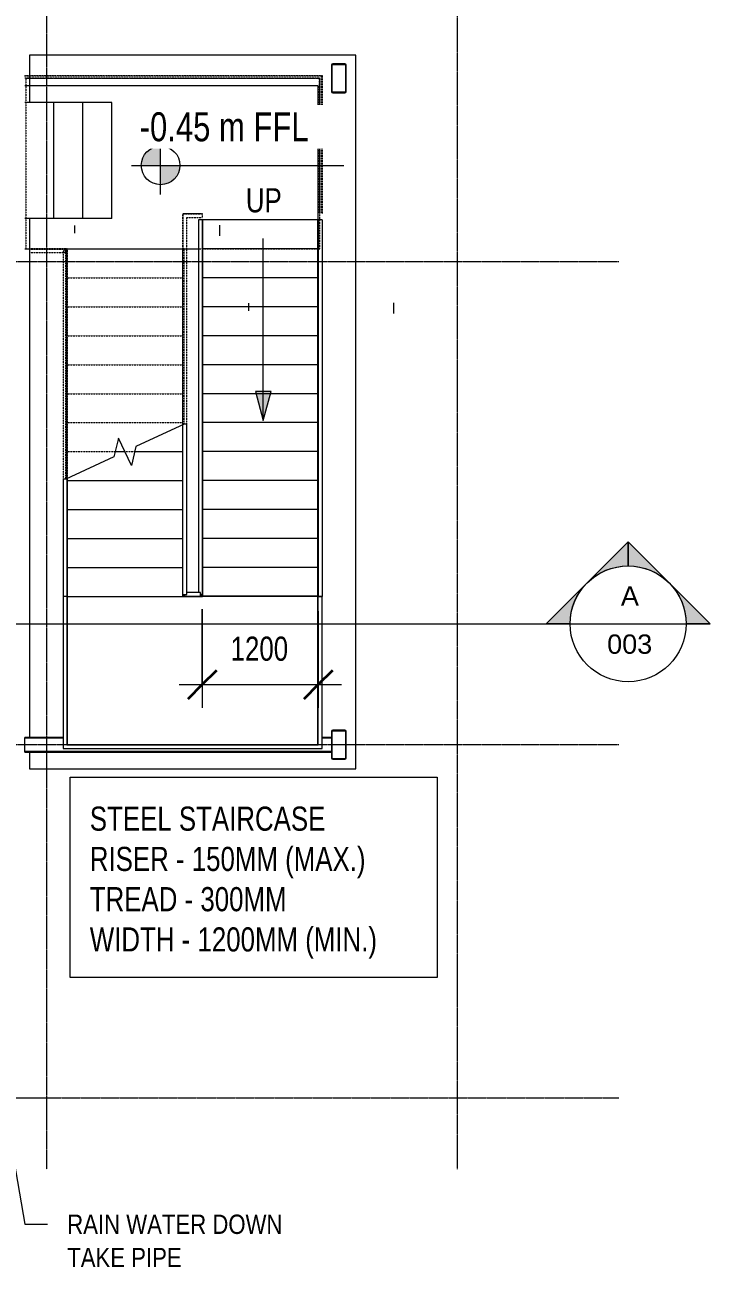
# Model space of a CAD drawing. Header units: millimetres. Extents: x -29259 to 87313, y -139821 to 46728.
# Drawn here: x 14301 to 21391, y -5408 to 7453 of the extents above; entities that cross this region are included whole.
import ezdxf

# ---------------------------------------------------------------- set-up
doc = ezdxf.new("R2010")
doc.units = ezdxf.units.MM
for name, pattern in [('Grid Line', [22.225, 12.7, -3.175, 3.175, -3.175]), ('Hidden', [7.14375, 4.7625, -2.38125]), ('Overhead', [3.96875, 2.38125, -1.5875]), ('Overhead_2_', [3.96875, 2.38125, -1.5875])]:
    doc.linetypes.add(name, pattern=pattern)
for name, color, linetype, lineweight in [('A-ANNO-DIMS', 211, 'Continuous', 9), ('A-ANNO-DIMS-100', 211, 'Continuous', 9), ('A-DETL-THIN', 151, 'Continuous', 9), ('A-FLOR', 192, 'Continuous', 9), ('A-FLOR-HRAL', 11, 'Continuous', 9), ('A-FLOR-HRAL-MBND', 5, 'Overhead_2_', 9), ('G-ANNO-DIMS', 111, 'Continuous', 9), ('G-ANNO-SYMB', 111, 'Continuous', 9), ('G-ANNO-TEXT', 231, 'Continuous', 9), ('S-BEAM', 12, 'Continuous', 9), ('S-COLS', 52, 'Continuous', 18), ('S-GRID', 8, 'Continuous', 9), ('S-STRS', 31, 'Continuous', 9), ('S-STRS-MBND', 31, 'Overhead_2_', 9)]:
    doc.layers.add(name, color=color, linetype=linetype, lineweight=lineweight)
doc.styles.add('Arial Narrow', font='ARIALN.TTF', dxfattribs={"height": 200})
doc.styles.add('Arial_2', font='arial.ttf', dxfattribs={"height": 200})
doc.styles.add('Century Gothic_1', font='GOTHIC.TTF', dxfattribs={"width": 0.8, "height": 250})
doc.styles.add('Century Gothic_2', font='GOTHIC.TTF', dxfattribs={"width": 0.8, "height": 300})
doc.dimstyles.new('Diagonal_-_2_5mm_Century_Gothic', dxfattribs={"dimscale": 304.8, "dimtxt": 261.042067, "dimasz": 0.984252, "dimexe": 0.787402, "dimexo": 0.492126, "dimgap": 0.574147, "dimtad": 1, "dimdec": 0, "dimzin": 0, "dimdsep": 46, "dimtxsty": 'Century Gothic_1', "dimblk1": 'OBLIQUE', "dimblk2": 'OBLIQUE', "dimsah": 1, "dimcen": 0.09, "dimdle": 0.787402, "dimazin": 0, "dimtfac": 1, "dimtdec": 4, "dimtix": 1, "dimtmove": 0, "dimatfit": 3, "dimfxl": 1, "dimtvp": 1, "dimtfill": 1, "dimtolj": 1, "dimtzin": 0, "dimarcsym": 2})

# ---------------------------------------------------------------- blocks, each defined once
blk = doc.blocks.new('Roaster Building_ST_RVT2022_detached_rvt-1-GROUND FLOOR PLAN')
at = {"layer": 'A-FLOR', "color": 250}
for p, q in [((17724, 7139), (14349, 7139)), ((14349, 7139), (14349, 6649)), ((17724, -250), (17724, 7139)), ((14349, 5449), (14349, 75)), ((14349, -75), (14349, -250)), ((14349, -250), (17724, -250))]:
    blk.add_line(p, q, dxfattribs=at)
at = {"layer": 'S-STRS', "color": 250}
for p, q in [((14600, 6649), (14300, 6649)), ((14900, 6649), (14600, 6649)), ((14600, 5449), (14600, 6649)), ((15200, 6649), (14900, 6649)), ((14900, 5449), (14900, 6649)), ((15200, 5449), (15200, 6649)), ((14600, 5449), (14300, 5449)), ((14900, 5449), (14600, 5449)), ((15200, 5449), (14900, 5449))]:
    blk.add_line(p, q, dxfattribs=at)
at = {"layer": 'S-STRS', "color": 250, "linetype": 'Overhead'}
for p, q in [((14600, 5449), (14600, 6649)), ((14900, 5449), (14900, 6649)), ((15200, 5449), (15200, 6649))]:
    blk.add_line(p, q, dxfattribs=at)
blk = doc.blocks.new('RHS-Rectangular Hollow Section-Column - 804093-GROUND FLOOR PLAN')
at = {"layer": 'S-COLS', "lineweight": 9}
h = blk.add_hatch(color=55, dxfattribs=at)
h.paths.add_polyline_path([(17486, 6749), (17615, 6750), (17620, 6753), (17623, 6758), (17624, 6761), (17623, 7042), (17620, 7046), (17615, 7049), (17612, 7049), (17482, 7049), (17477, 7046), (17474, 7040), (17474, 7037), (17474, 6758), (17477, 6753), (17482, 6750)])
h.paths.add_polyline_path([(17545, 6755), (17483, 6756), (17480, 6758), (17480, 6761), (17480, 7040), (17483, 7042), (17486, 7043), (17615, 7042), (17617, 7040), (17618, 7037), (17617, 6758), (17615, 6756), (17612, 6755)])
at = {"layer": 'S-COLS', "color": 250, "lineweight": 9}
for p, q in [((17474, 7037), (17474, 6761)), ((17480, 6761), (17480, 7037)), ((17612, 7049), (17486, 7049)), ((17486, 7043), (17612, 7043)), ((17618, 7037), (17618, 6761)), ((17624, 6761), (17624, 7037)), ((17612, 6755), (17486, 6755)), ((17486, 6749), (17612, 6749))]:
    blk.add_line(p, q, dxfattribs=at)
for centre, radius, start, end in [((17486, 7037), 12, 90, 180), ((17486, 7037), 6, 90, 180), ((17612, 7037), 12, 360, 90), ((17612, 7037), 6, 360, 90), ((17486, 6761), 12, 180, 270), ((17486, 6761), 6, 180, 270), ((17612, 6761), 12, 270, 360), ((17612, 6761), 6, 270, 360)]:
    blk.add_arc(centre, radius, start, end, dxfattribs=at)
blk = doc.blocks.new('RHS-Rectangular Hollow Section-Column - 804097-GROUND FLOOR PLAN')
at = {"layer": 'S-COLS', "lineweight": 9}
h = blk.add_hatch(color=55, dxfattribs=at)
h.paths.add_polyline_path([(17545, -150), (17615, -150), (17620, -146), (17623, -141), (17624, -138), (17623, 141), (17620, 146), (17615, 150), (17612, 150), (17482, 150), (17477, 146), (17474, 141), (17474, 138), (17474, -141), (17477, -146), (17482, -150), (17486, -150)])
h.paths.add_polyline_path([(17486, -144), (17483, -143), (17480, -141), (17480, -138), (17480, 141), (17483, 143), (17486, 144), (17615, 143), (17617, 141), (17618, 138), (17617, -141), (17615, -143), (17612, -144), (17545, -144)])
at = {"layer": 'S-COLS', "color": 250, "lineweight": 9}
for p, q in [((17474, 138), (17474, -138)), ((17480, -138), (17480, 138)), ((17612, 150), (17486, 150)), ((17486, 144), (17612, 144)), ((17618, 138), (17618, -138)), ((17624, -138), (17624, 138)), ((17612, -144), (17486, -144)), ((17486, -150), (17612, -150))]:
    blk.add_line(p, q, dxfattribs=at)
for centre, radius, start, end in [((17486, 138), 12, 90, 180), ((17486, 138), 6, 90, 180), ((17612, 138), 12, 360, 90), ((17612, 138), 6, 360, 90), ((17486, -138), 12, 180, 270), ((17486, -138), 6, 180, 270), ((17612, -138), 12, 270, 360), ((17612, -138), 6, 270, 360)]:
    blk.add_arc(centre, radius, start, end, dxfattribs=at)
blk = doc.blocks.new('RHS-Rectangular Hollow Section - 250x150x6RHS-1527155-GROUND FLOOR PLAN')
at = {"layer": 'S-BEAM', "color": 250}
for p, q in [((-1340, 75), (-1736.6, 75)), ((-1736.6, 63), (-1736.6, 75)), ((-1736.6, -63), (-1736.6, 63)), ((1437, 75), (1340, 75)), ((-1736.6, -75), (-1736.6, -63)), ((-1736.6, -75), (1437, -75))]:
    blk.add_line(p, q, dxfattribs=at)
at = {"layer": 'S-BEAM', "color": 250, "linetype": 'Hidden'}
for p, q in [((-1340, 69), (-1736.6, 69)), ((1437, 69), (1340, 69)), ((1437, -69), (-1736.6, -69))]:
    blk.add_line(p, q, dxfattribs=at)
blk = doc.blocks.new('SFC - ISMC100-1532369-GROUND FLOOR PLAN')
at = {"layer": 'S-BEAM', "color": 250}
blk.add_line((-512, 35), (683, 35), dxfattribs=at)
blk = doc.blocks.new('Railing - Railing-1515944-GROUND FLOOR PLAN')
at = {"layer": 'A-FLOR-HRAL', "color": 250}
for p, q in [((16137, 5435), (16139, 5435)), ((16139, 5435), (16139, 1532)), ((15939, 3316), (15934, 3313)), ((15939, 3316), (15934, 3313)), ((15934, 1532), (15934, 3313)), ((15939, 1537), (15939, 1555)), ((16134, 1555), (16134, 1537)), ((16139, 1532), (15934, 1532)), ((15957, 1537), (15939, 1537)), ((16134, 1537), (16117, 1537))]:
    blk.add_line(p, q, dxfattribs=at)
at = {"layer": 'A-FLOR-HRAL-MBND', "color": 250, "linetype": 'Overhead'}
for p, q in [((15934, 5502), (16137, 5502)), ((15934, 5135), (15934, 5502)), ((15934, 5502), (16137, 5502)), ((15934, 5135), (15934, 5502)), ((15939, 5497), (16137, 5497)), ((15939, 5135), (15939, 5497)), ((15939, 5497), (16137, 5497)), ((15939, 5135), (15939, 5497)), ((16137, 5502), (16137, 5497)), ((16137, 5502), (16137, 5497)), ((15934, 3313), (15934, 5135)), ((15934, 3313), (15934, 5135)), ((15939, 3316), (15939, 5135)), ((15939, 3316), (15939, 5135))]:
    blk.add_line(p, q, dxfattribs=at)
blk = doc.blocks.new('Top Rail Type - Top Rail_Internal_-1515961-GROUND FLOOR PLAN')
at = {"layer": 'A-FLOR-HRAL', "color": 250, "linetype": 'Overhead'}
for p, q in [((15937, 5500), (16137, 5500)), ((15937, 5135), (15937, 5500)), ((15977, 5460), (16137, 5460)), ((15977, 5135), (15977, 5460)), ((16137, 5500), (16137, 5460)), ((15937, 3314), (15937, 5135)), ((15977, 3320), (15977, 5135))]:
    blk.add_line(p, q, dxfattribs=at)
at = {"layer": 'A-FLOR-HRAL', "color": 250}
for p, q in [((16137, 5435), (16097, 5435)), ((16097, 5435), (16097, 1575)), ((16137, 5435), (16137, 1555)), ((15949, 3320), (15937, 3314)), ((15937, 1555), (15937, 3314)), ((15977, 3320), (15949, 3320)), ((15977, 1555), (15977, 3320)), ((15937, 1555), (15977, 1555)), ((15957, 1535), (15957, 1555)), ((16117, 1575), (15977, 1575)), ((16117, 1535), (16117, 1575)), ((16137, 1555), (16117, 1555)), ((16117, 1535), (15957, 1535))]:
    blk.add_line(p, q, dxfattribs=at)
blk = doc.blocks.new('Railing - Railing-1517779-GROUND FLOOR PLAN')
at = {"layer": 'A-FLOR-HRAL', "color": 250}
for p, q in [((14739, 2756), (14737, 2755)), ((14739, 2756), (14737, 2755)), ((14739, 2756), (14739, 1535)), ((14739, 1535), (14737, 1535))]:
    blk.add_line(p, q, dxfattribs=at)
at = {"layer": 'A-FLOR-HRAL-MBND', "color": 250, "linetype": 'Overhead'}
for p, q in [((14350, 5137), (14739, 5137)), ((14350, 5132), (14350, 5137)), ((14350, 5137), (14739, 5137)), ((14350, 5132), (14350, 5137)), ((14350, 5132), (14734, 5132)), ((14350, 5132), (14734, 5132)), ((14734, 5132), (14734, 2754)), ((14734, 5132), (14734, 2754)), ((14739, 5137), (14739, 2756)), ((14739, 5137), (14739, 2756))]:
    blk.add_line(p, q, dxfattribs=at)
blk = doc.blocks.new('Top Rail Type - Top Rail_Internal_-1517796-GROUND FLOOR PLAN')
at = {"layer": 'A-FLOR-HRAL', "color": 250, "linetype": 'Overhead'}
for p, q in [((14350, 5135), (14350, 5095)), ((14350, 5135), (14717, 5135)), ((14350, 5095), (14717, 5095)), ((14737, 5115), (14697, 5115)), ((14697, 5115), (14697, 2749)), ((14717, 5135), (14717, 5095)), ((14737, 5115), (14737, 2755))]:
    blk.add_line(p, q, dxfattribs=at)
at = {"layer": 'A-FLOR-HRAL', "color": 250}
for p, q in [((14725, 2749), (14697, 2749)), ((14697, 2749), (14697, 1535)), ((14737, 2755), (14725, 2749)), ((14737, 2755), (14737, 1535)), ((14737, 1535), (14697, 1535))]:
    blk.add_line(p, q, dxfattribs=at)
blk = doc.blocks.new('Railing - Railing-1518367-GROUND FLOOR PLAN')
at = {"layer": 'A-FLOR-HRAL-MBND', "color": 250, "linetype": 'Overhead'}
for p, q in [((14300, 6922), (14300, 6927)), ((17380, 6927), (14300, 6927)), ((17375, 6922), (14300, 6922)), ((14300, 6897), (14300, 6902)), ((17355, 6902), (14300, 6902)), ((14300, 6897), (14300, 6902)), ((17355, 6902), (14300, 6902)), ((17350, 6897), (14300, 6897)), ((17350, 6897), (14300, 6897)), ((17350, 5499), (17350, 6897)), ((17350, 5499), (17350, 6897)), ((17355, 5499), (17355, 6902)), ((17355, 5499), (17355, 6902)), ((17375, 5499), (17375, 6922)), ((17380, 5499), (17380, 6927)), ((17355, 5499), (17350, 5499)), ((17355, 5499), (17350, 5499)), ((17380, 5499), (17375, 5499))]:
    blk.add_line(p, q, dxfattribs=at)
blk = doc.blocks.new('Railing - Railing-1535804-GROUND FLOOR PLAN')
at = {"layer": 'A-FLOR-HRAL', "color": 250}
for p, q in [((17334, 5435), (17337, 5435)), ((17334, 1535), (17334, 5435)), ((17337, 1535), (17334, 1535))]:
    blk.add_line(p, q, dxfattribs=at)
blk = doc.blocks.new('Top Rail Type - Top Rail_Internal_-1535808-GROUND FLOOR PLAN')
at = {"layer": 'A-FLOR-HRAL', "color": 250}
for p, q in [((17377, 5435), (17337, 5435)), ((17337, 5435), (17337, 1535)), ((17377, 5435), (17377, 1535)), ((17377, 1535), (17337, 1535))]:
    blk.add_line(p, q, dxfattribs=at)
blk = doc.blocks.new('Railing - Railing-1535953-GROUND FLOOR PLAN')
at = {"layer": 'A-FLOR-HRAL', "color": 250}
for p, q in [((14737, 1535), (14739, 1535)), ((14739, 1535), (14739, 2)), ((17334, 1535), (17337, 1535)), ((17334, 2), (17334, 1535)), ((14739, 2), (17334, 2))]:
    blk.add_line(p, q, dxfattribs=at)
blk = doc.blocks.new('Top Rail Type - Top Rail_Internal_-1535957-GROUND FLOOR PLAN')
at = {"layer": 'A-FLOR-HRAL', "color": 250}
for p, q in [((14737, 1535), (14697, 1535)), ((14697, 1535), (14697, -40)), ((14737, 1535), (14737, 0)), ((17337, 1535), (17377, 1535)), ((17337, 0), (17337, 1535)), ((17377, -40), (17377, 1535)), ((14737, 0), (17337, 0)), ((14697, -40), (17377, -40))]:
    blk.add_line(p, q, dxfattribs=at)
blk = doc.blocks.new('Roaster Building_ST_RVT2022 _SST__rvt-1-GROUND FLOOR PLAN')
at = {"layer": 'A-FLOR', "color": 250}
for p, q in [((17337, 6823), (14300, 6823)), ((17337, 5435), (17337, 6823)), ((14300, 5135), (16097, 5135))]:
    blk.add_line(p, q, dxfattribs=at)
at = {"layer": 'S-STRS', "color": 250}
for p, q in [((17334, 5435), (16139, 5435)), ((17334, 5135), (16139, 5135)), ((17334, 4835), (16139, 4835)), ((17334, 4535), (16139, 4535)), ((17334, 4235), (16139, 4235)), ((17334, 3935), (16139, 3935)), ((17334, 3635), (16139, 3635)), ((15949, 3316), (15949, 3320)), ((17334, 3335), (16139, 3335)), ((15236, 3035), (15337, 3035)), ((15437, 3035), (15934, 3035)), ((17334, 3035), (16139, 3035)), ((14739, 2735), (15934, 2735)), ((17334, 2735), (16139, 2735)), ((14739, 2435), (15934, 2435)), ((17334, 2435), (16139, 2435)), ((14739, 2135), (15934, 2135)), ((17334, 2135), (16139, 2135)), ((14739, 1835), (15934, 1835)), ((17334, 1835), (16139, 1835)), ((15949, 1537), (15949, 1555)), ((16125, 1555), (16125, 1538)), ((14739, 1535), (15934, 1535)), ((17334, 1535), (16139, 1535))]:
    blk.add_line(p, q, dxfattribs=at)
at = {"layer": 'S-STRS', "color": 250, "linetype": 'Overhead'}
for p, q in [((17334, 5135), (16139, 5135)), ((17334, 4835), (16139, 4835)), ((17334, 4535), (16139, 4535)), ((17334, 4235), (16139, 4235)), ((17334, 3935), (16139, 3935)), ((17334, 3635), (16139, 3635)), ((17334, 3335), (16139, 3335)), ((15236, 3035), (15337, 3035)), ((15437, 3035), (15934, 3035)), ((17334, 3035), (16139, 3035)), ((14739, 2735), (15934, 2735)), ((17334, 2735), (16139, 2735)), ((14739, 2435), (15934, 2435)), ((17334, 2435), (16139, 2435)), ((14739, 2135), (15934, 2135)), ((17334, 2135), (16139, 2135)), ((14739, 1835), (15934, 1835)), ((17334, 1835), (16139, 1835)), ((17334, 1535), (16139, 1535))]:
    blk.add_line(p, q, dxfattribs=at)
at = {"layer": 'S-STRS-MBND', "color": 250, "linetype": 'Overhead'}
for p, q in [((17353, 6899), (14310, 6899)), ((14310, 6899), (14310, 5135)), ((17353, 5135), (17353, 6899)), ((14310, 5135), (14725, 5135)), ((14737, 5135), (14725, 5135)), ((14725, 2753), (14725, 5135)), ((14737, 2755), (14737, 5135)), ((14737, 5135), (15937, 5135)), ((14737, 5135), (15937, 5135)), ((15949, 5135), (15937, 5135)), ((15937, 3314), (15937, 5135)), ((15949, 3320), (15949, 5135)), ((15949, 5135), (17353, 5135)), ((14737, 4835), (15937, 4835)), ((14737, 4835), (15937, 4835)), ((14737, 4535), (15937, 4535)), ((14737, 4535), (15937, 4535)), ((14737, 4235), (15937, 4235)), ((14737, 4235), (15937, 4235)), ((14737, 3935), (15937, 3935)), ((14737, 3935), (15937, 3935)), ((14737, 3635), (15937, 3635)), ((14737, 3635), (15937, 3635)), ((14737, 3335), (15937, 3335)), ((14737, 3335), (15937, 3335)), ((14737, 3035), (15236, 3035)), ((14737, 3035), (15236, 3035)), ((15337, 3035), (15437, 3035)), ((15337, 3035), (15437, 3035))]:
    blk.add_line(p, q, dxfattribs=at)
at = {"layer": 'S-STRS-MBND', "color": 250, "linetype": 'Continuous'}
for p, q in [((15949, 3320), (15450, 3087)), ((15271, 3176), (15223, 2982)), ((15403, 2893), (15271, 3176)), ((15450, 3087), (15403, 2893)), ((15223, 2982), (14725, 2749))]:
    blk.add_line(p, q, dxfattribs=at)
at = {"layer": 'A-FLOR-HRAL', "color": 250, "lineweight": 9}
for name in ['Railing - Railing-1518367-GROUND FLOOR PLAN', 'Railing - Railing-1515944-GROUND FLOOR PLAN', 'Top Rail Type - Top Rail_Internal_-1515961-GROUND FLOOR PLAN', 'Railing - Railing-1535804-GROUND FLOOR PLAN', 'Top Rail Type - Top Rail_Internal_-1535808-GROUND FLOOR PLAN', 'Railing - Railing-1517779-GROUND FLOOR PLAN', 'Top Rail Type - Top Rail_Internal_-1517796-GROUND FLOOR PLAN', 'Top Rail Type - Top Rail_Internal_-1535957-GROUND FLOOR PLAN', 'Railing - Railing-1535953-GROUND FLOOR PLAN']:
    blk.add_blockref(name, (0, 0), dxfattribs=at)
at = {"layer": 'S-BEAM', "color": 250, "lineweight": 9}
for name, p in [('SFC - ISMC100-1532369-GROUND FLOOR PLAN', (16651, 1508)), ('RHS-Rectangular Hollow Section - 250x150x6RHS-1527155-GROUND FLOOR PLAN', (16037, 0))]:
    blk.add_blockref(name, p, dxfattribs=at)
at = {"layer": 'S-COLS', "color": 250, "lineweight": 9}
for name in ['RHS-Rectangular Hollow Section-Column - 804093-GROUND FLOOR PLAN', 'RHS-Rectangular Hollow Section-Column - 804097-GROUND FLOOR PLAN']:
    blk.add_blockref(name, (0, 0), dxfattribs=at)
blk = doc.blocks.new('Section - M_Section Head - Filled-1049-GROUND FLOOR PLAN')
at = {"layer": 'G-ANNO-SYMB'}
h = blk.add_hatch(color=256, dxfattribs=at)
edge = h.paths.add_edge_path()
edge.add_line((-6, 8.49), (-6, 6))
edge.add_arc((-6, 0), 6, 90, 135)
edge.add_line((-10.24, 4.24), (-6, 8.49))
h = blk.add_hatch(color=256, dxfattribs=at)
edge = h.paths.add_edge_path()
edge.add_line((-6, 8.49), (-1.76, 4.24))
edge.add_arc((-6, 0), 6, 45, 90)
edge.add_line((-6, 6), (-6, 8.49))
h = blk.add_hatch(color=256, dxfattribs=at)
edge = h.paths.add_edge_path()
edge.add_line((-14.49, 0), (-10.24, 4.24))
edge.add_arc((-6, 0), 6, 135, 180)
edge.add_line((-12, 0), (-14.49, 0))
h = blk.add_hatch(color=256, dxfattribs=at)
edge = h.paths.add_edge_path()
edge.add_line((2.49, 0), (0, 0))
edge.add_arc((-6, 0), 6, 360, 405)
edge.add_line((-1.76, 4.24), (2.49, 0))
for p, q in [((-6, 8.49), (-14.49, 0)), ((-6, 8.49), (-10.24, 4.24)), ((-6, 8.49), (2.49, 0)), ((-6, 6), (-6, 8.49)), ((-6, 8.49), (-6, 6)), ((-1.76, 4.24), (-6, 8.49)), ((-10.24, 4.24), (-14.49, 0)), ((2.49, 0), (-1.76, 4.24)), ((-14.49, 0), (-12, 0)), ((0, 0), (2.49, 0)), ((-12, 0), (-14.49, 0)), ((0, 0), (2.49, 0))]:
    blk.add_line(p, q, dxfattribs=at)
for start, end in [(360, 180), (90, 135), (45, 90), (135, 180), (360, 45), (180, 360)]:
    blk.add_arc((-6, 0), 6, start, end, dxfattribs=at)
blk = doc.blocks.new('Spot Elevations - M_Spot Elevation - Target Filled-23738-GROUND FLOOR PLAN')
at = {"layer": 'G-ANNO-DIMS'}
h = blk.add_hatch(color=256, dxfattribs=at)
edge = h.paths.add_edge_path()
edge.add_line((0, 0), (-2, 0))
edge.add_arc((0, 0), 2, 90, 180, ccw=False)
edge.add_line((0, 2), (0, 0))
h = blk.add_hatch(color=256, dxfattribs=at)
edge = h.paths.add_edge_path()
edge.add_line((0, 0), (2, 0))
edge.add_arc((0, 0), 2, 270, 360, ccw=False)
edge.add_line((0, -2), (0, 0))
for p, q in [((0, -3), (0, 3)), ((-3, 0), (18.95, 0))]:
    blk.add_line(p, q, dxfattribs=at)
blk.add_circle((0, 0), 2, dxfattribs=at)
blk = doc.blocks.new('DIMBLOCK20-GROUND FLOOR PLAN')
at = {"layer": 'A-ANNO-DIMS-100', "transparency": 16777216}
for p, q in [((16137, 1405), (16137, 384)), ((16137, 624), (16137, 1405)), ((17337, 1385), (17337, 384)), ((17337, 624), (17337, 1385)), ((15897, 624), (17577, 624))]:
    blk.add_line(p, q, dxfattribs=at)
at = {"layer": 'A-ANNO-DIMS-100', "lineweight": 35, "transparency": 16777216}
for p, q in [((16137, 624), (16287, 774)), ((17337, 624), (17487, 774)), ((16137, 624), (15987, 474)), ((17337, 624), (17187, 474))]:
    blk.add_line(p, q, dxfattribs=at)
at = {"layer": 'A-ANNO-DIMS-100', "color": 0, "transparency": 16777216, "insert": (16430, 1120), "char_height": 250, "width": 735.89, "attachment_point": 1, "line_spacing_factor": 0.984502, "style": 'Century Gothic_1', "bg_fill": 3, "box_fill_scale": 1.25, "bg_fill_color": 256, "bg_fill_true_color": 13158600, "bg_fill_transparency": 0}
blk.add_mtext('1200', dxfattribs=at)
blk = doc.blocks.new('_Oblique')
at = {"color": 0, "linetype": 'ByBlock', "lineweight": -2}
blk.add_line((-0.5, -0.5), (0.5, 0.5), dxfattribs=at)

msp = doc.modelspace()

# ---------------------------------------------------------------- hatches: boundary and pattern name
at = {"layer": 'G-ANNO-TEXT'}
msp.add_hatch(color=250, dxfattribs=at).paths.add_polyline_path([(16767.4, 3357.2), (16847.8, 3657.2), (16687.1, 3657.2)])

# ---------------------------------------------------------------- linework, layer by layer
at = {"layer": 'A-DETL-THIN'}
for p, q in [((14819.4, 5297.9), (14819.4, 5374.6)), ((16319.4, 5270.6), (16319.4, 5380.6)), ((16619.4, 4493.9), (16619.4, 4570.6)), ((18119.4, 4466.6), (18119.4, 4576.6))]:
    msp.add_line(p, q, dxfattribs=at)
at = {"layer": 'G-ANNO-SYMB'}
for p, q in [((-8025.8, 1252.3), (19942.7, 1252.3)), ((19942.7, 1252.3), (21142.7, 1252.3))]:
    msp.add_line(p, q, dxfattribs=at)
at = {"layer": 'G-ANNO-TEXT', "color": 250}
for p, q in [((16767.4, 3357.2), (16767.4, 5242.6)), ((16847.8, 3657.2), (16687.1, 3657.2)), ((16687.1, 3657.2), (16767.4, 3357.2)), ((16767.4, 3357.2), (16847.8, 3657.2)), ((14169.3, -4198.8), (14302.3, -4963.7)), ((14302.3, -4963.7), (14536.3, -4963.7))]:
    msp.add_line(p, q, dxfattribs=at)
at = {"layer": 'G-ANNO-TEXT', "color": 250, "flags": 128}
msp.add_lwpolyline([(14769.7, -335.9), (18567.5, -335.9), (18567.5, -2409.3), (14769.7, -2409.3)], close=True, dxfattribs=at)
at = {"layer": 'S-GRID', "linetype": 'Grid Line'}
for p, q in [((18774.4, 24634.6), (18774.4, -4394.5)), ((14524.6, 23364.6), (14524.6, -4394.5)), ((20446.6, 5000), (-8606.7, 5000)), ((20446.6, 0), (-8606.7, 0)), ((-8606.7, -3655.1), (20446.6, -3655.1))]:
    msp.add_line(p, q, dxfattribs=at)

# ---------------------------------------------------------------- block references
at = {"lineweight": 5}
for name in ['Roaster Building_ST_RVT2022_detached_rvt-1-GROUND FLOOR PLAN', 'Roaster Building_ST_RVT2022 _SST__rvt-1-GROUND FLOOR PLAN']:
    msp.add_blockref(name, (0, 0), dxfattribs=at)
at = {"layer": 'G-ANNO-DIMS', "xscale": 99.99999999999993, "yscale": 99.99999999999993, "zscale": 99.99999999999993}
msp.add_blockref('Spot Elevations - M_Spot Elevation - Target Filled-23738-GROUND FLOOR PLAN', (15706, 5998.7), dxfattribs=at)
at = {"layer": 'G-ANNO-SYMB', "extrusion": (0, 0, -1), "xscale": 99.99999999999993, "yscale": 99.99999999999993, "zscale": 99.99999999999993}
msp.add_blockref('Section - M_Section Head - Filled-1049-GROUND FLOOR PLAN', (-19942.7, 1252.3), dxfattribs=at)

# ---------------------------------------------------------------- texts
at = {"layer": 'G-ANNO-SYMB', "char_height": 200, "attachment_point": 1, "style": 'Arial_2'}
for s, insert, width in [('A', (20467.9, 1641.2), 232.489), ('003', (20325.9, 1142.3), 577.215)]:
    msp.add_mtext(s, dxfattribs=dict(at, insert=insert, width=width))
at = {"layer": 'G-ANNO-TEXT', "color": 7, "attachment_point": 1}
for s, insert, char_height, width, style in [('UP', (16587.4, 5762.2), 250, 429.704, 'Century Gothic_1'), ('STEEL STAIRCASE', (14972.9, -639.6), 250, 2616.708, 'Century Gothic_1'), ('RISER - 150MM (MAX.)', (14972.9, -1056.4), 250, 3527.425, 'Century Gothic_1'), ('TREAD - 300MM', (14972.9, -1473.1), 250, 2507.678, 'Century Gothic_1'), ('WIDTH - 1200MM (MIN.)', (14972.9, -1889.8), 250, 3796.792, 'Century Gothic_1'), ('RAIN WATER DOWN ', (14739.5, -4863.7), 200, 2821.94, 'Arial Narrow'), ('TAKE PIPE', (14739.5, -5207.7), 200, 1491.139, 'Arial Narrow')]:
    msp.add_mtext(s, dxfattribs=dict(at, insert=insert, char_height=char_height, width=width, style=style))

# ---------------------------------------------------------------- next in the draw order: texts
at = {"layer": 'G-ANNO-DIMS', "insert": (15489, 6548.1), "char_height": 300, "width": 2044.738, "attachment_point": 1, "line_spacing_factor": 0.984502, "style": 'Century Gothic_2', "bg_fill": 3, "box_fill_scale": 1.25, "bg_fill_color": 256, "bg_fill_true_color": 13158600, "bg_fill_transparency": 0}
msp.add_mtext('-0.45 m FFL', dxfattribs=at)

# ---------------------------------------------------------------- next in the draw order: dimensions: what is measured, and where the dimension line sits
at = {"layer": 'A-ANNO-DIMS'}
dim = msp.add_linear_dim(base=(17336.6, 624.2), p1=(16136.6, 1554.6), p2=(17336.6, 1534.6), dimstyle='Diagonal_-_2_5mm_Century_Gothic', override={"dimpost": '<>', "dimfxl": 1200.166655}, dxfattribs=at)
dim.commit()
dim.dimension.update_dxf_attribs({"geometry": 'DIMBLOCK20-GROUND FLOOR PLAN', "text_midpoint": (16736.6, 930.5)})

doc.saveas('drawing.dxf')
